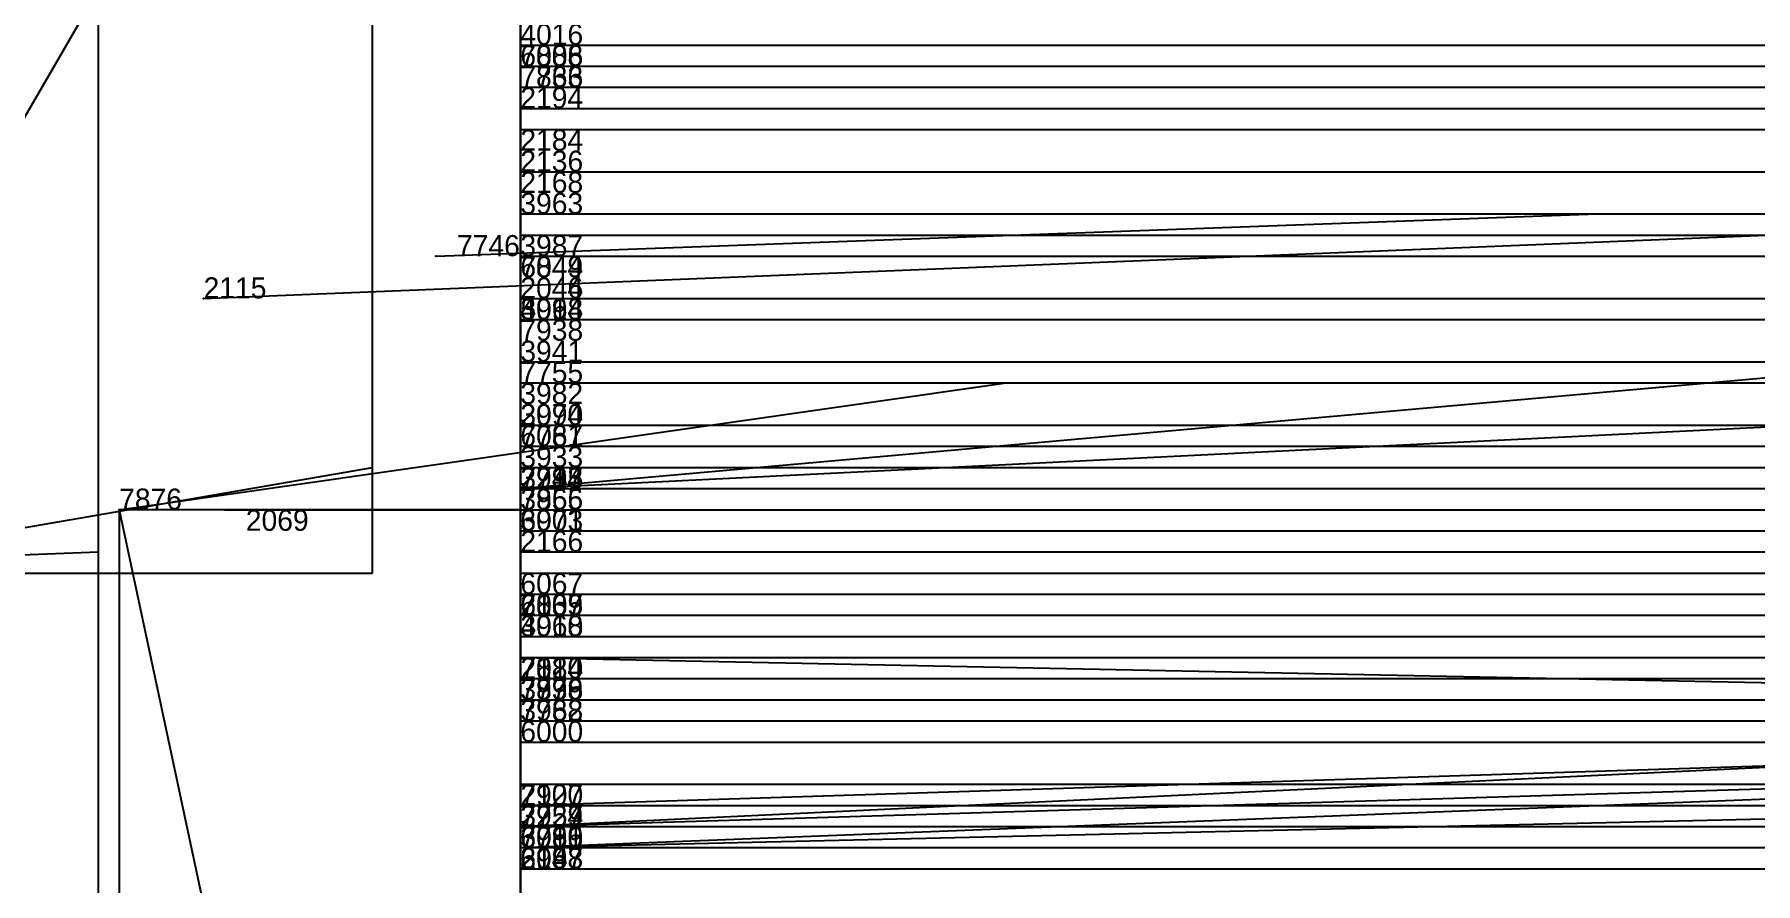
# Model space of a CAD drawing. Extents: x -0.07 to 1.1, y -0.07 to 1.1.
# Drawn here: x 0.977 to 1.0585, y 0.6743 to 0.7145 of the extents above; entities that cross this region are included whole.
import ezdxf

# ---------------------------------------------------------------- set-up
doc = ezdxf.new("R2010")
doc.units = 0
for name, color, linetype in [('Clients', 3, 'CONTINUOUS'), ('Facilities', 3, 'CONTINUOUS'), ('Facilities_lines', 3, 'CONTINUOUS'), ('Min_max_boxes', 1, 'CONTINUOUS'), ('Normals', 1, 'CONTINUOUS'), ('Source_points', 5, 'CONTINUOUS'), ('Text', 3, 'CONTINUOUS')]:
    doc.layers.add(name, color=color, linetype=linetype)

msp = doc.modelspace()

# ---------------------------------------------------------------- linework, layer by layer
at = {"layer": 'Clients', "color": 5}
for p in [(1, 0.714, 0.441), (1, 0.713, 0.546), (1, 0.713, 0.866), (1, 0.712, 0.839), (1, 0.711, 0.087), (1, 0.708, 0.198), (1, 0.708, 0.109), (1, 0.706, 0.366), (1, 0.705, 0.264), (1, 0.704, 0.606), (1, 0.704, 0.854), (1, 0.702, 0.234), (1, 0.702, 0.148), (1, 0.702, 0.446), (1, 0.701, 0.474), (1, 0.701, 0.756), (1, 0.701, 0.76), (1, 0.699, 0.44), (1, 0.699, 0.823), (1, 0.698, 0.416), (1, 0.696, 0.148), (1, 0.696, 0.266), (1, 0.696, 0.574), (1, 0.695, 0.881), (1, 0.694, 0.169), (1, 0.694, 0.483), (1, 0.694, 0.473), (1, 0.693, 0.271), (1, 0.693, 0.411), (1, 0.693, 0.436), (1, 0.692, 0.436), (1, 0.692, 0.589), (1, 0.691, 0.382), (1, 0.69, 0.076), (1, 0.689, 0.721), (1, 0.688, 0.701), (1, 0.687, 0.368), (1, 0.687, 0.827), (1, 0.686, 0.254), (1, 0.685, 0.063), (1, 0.685, 0.837), (1, 0.684, 0.095), (1, 0.684, 0.294), (1, 0.684, 0.807), (1, 0.683, 0.47), (1, 0.683, 0.905), (1, 0.682, 0.786), (1, 0.681, 0.524), (1, 0.679, 0.215), (1, 0.678, 0.817), (1, 0.677, 0.389), (1, 0.677, 0.459), (1, 0.677, 0.584), (1, 0.676, 0.289), (1, 0.676, 0.613), (1, 0.676, 0.985), (1, 0.675, 0.092), (1, 0.675, 0.201), (1, 0.675, 0.394)]:
    msp.add_point(p, dxfattribs=at)
at = {"layer": 'Facilities', "color": 3}
for p in [(1, 0.714, 0.878), (1, 0.71, 0.074), (0.996, 0.704, 1), (0.985, 0.702), (1, 0.693, 0.973), (1, 0.693, 0.967), (0.981, 0.692, 1), (0.986, 0.692), (1, 0.687, 0.098), (1, 0.678, 0.957), (1, 0.677, 0.004), (1, 0.677, 0.944), (1, 0.676, 0.975)]:
    msp.add_point(p, dxfattribs=at)
at = {"layer": 'Facilities_lines', "color": 3}
for p, q in [((1, 0.638, 0.602), (1, 0.772, 0.598)), ((1, 0.638, 0.602), (1, 0.766, 0.622)), ((1, 0.76, 0.058), (1, 0.685, 0.063)), ((1, 0.714, 0.878), (1, 0.76, 0.875)), ((1, 0.757, 0.979), (1, 0.676, 0.985)), ((1, 0.714, 0.878), (1, 0.755, 0.868)), ((1, 0.714, 0.878), (1, 0.75, 0.821)), ((1, 0.714, 0.878), (1, 0.749, 0.867)), ((1, 0.618, 0.406), (1, 0.746, 0.359)), ((1, 0.638, 0.602), (1, 0.743, 0.617)), ((0.964, 0.689, 1), (0.993, 0.739, 1)), ((1, 0.618, 0.406), (1, 0.738, 0.401)), ((1, 0.714, 0.878), (1, 0.738, 0.812)), ((1, 0.638, 0.602), (1, 0.737, 0.63)), ((1, 0.599, 0.965), (1, 0.737, 0.978)), ((1, 0.638, 0.602), (1, 0.734, 0.592)), ((1, 0.714, 0.878), (1, 0.731, 0.875)), ((1, 0.714, 0.878), (1, 0.728, 0.875)), ((1, 0.714, 0.878), (1, 0.728, 0.755)), ((1, 0.714, 0.878), (1, 0.727, 0.82)), ((1, 0.687, 0.098), (1, 0.726, 0.102)), ((1, 0.618, 0.406), (1, 0.726, 0.42)), ((1, 0.687, 0.098), (1, 0.725, 0.192)), ((1, 0.618, 0.406), (1, 0.725, 0.382)), ((1, 0.687, 0.098), (1, 0.72, 0.12)), ((1, 0.618, 0.406), (1, 0.719, 0.374)), ((1, 0.714, 0.878), (1, 0.719, 0.871)), ((1, 0.714, 0.878), (1, 0.718, 0.846)), ((1, 0.638, 0.602), (1, 0.717, 0.579)), ((1, 0.714, 0.878), (1, 0.717, 0.761)), ((1, 0.687, 0.098), (1, 0.716, 0.097)), ((1, 0.638, 0.602), (1, 0.714, 0.441)), ((1, 0.714, 0.878), (1, 0.689, 0.721)), ((1, 0.714, 0.878), (1, 0.699, 0.823)), ((1, 0.714, 0.878), (1, 0.701, 0.756)), ((1, 0.714, 0.878), (1, 0.712, 0.839)), ((1, 0.714, 0.878), (1, 0.682, 0.786)), ((1, 0.714, 0.878), (1, 0.684, 0.807)), ((1, 0.714, 0.878), (1, 0.695, 0.881)), ((1, 0.714, 0.878), (1, 0.685, 0.837)), ((1, 0.714, 0.878), (1, 0.713, 0.866)), ((1, 0.714, 0.878), (1, 0.687, 0.827)), ((1, 0.714, 0.878), (1, 0.683, 0.905)), ((1, 0.714, 0.878), (1, 0.704, 0.854)), ((1, 0.714, 0.878), (1, 0.667, 0.855)), ((1, 0.714, 0.878), (1, 0.669, 0.843)), ((1, 0.714, 0.878), (1, 0.678, 0.817)), ((1, 0.714, 0.878), (1, 0.701, 0.76)), ((1, 0.638, 0.602), (1, 0.713, 0.546)), ((1, 0.687, 0.098), (1, 0.711, 0.087)), ((1, 0.687, 0.098), (1, 0.708, 0.198)), ((1, 0.687, 0.098), (1, 0.708, 0.109)), ((1, 0.618, 0.406), (1, 0.706, 0.366)), ((1, 0.687, 0.098), (1, 0.705, 0.264)), ((1, 0.638, 0.602), (1, 0.704, 0.606)), ((1, 0.687, 0.098), (1, 0.702, 0.234)), ((1, 0.687, 0.098), (1, 0.702, 0.148)), ((1, 0.638, 0.602), (1, 0.702, 0.446)), ((1, 0.638, 0.602), (1, 0.701, 0.474)), ((1, 0.638, 0.602), (1, 0.699, 0.44)), ((1, 0.618, 0.406), (1, 0.698, 0.416)), ((1, 0.687, 0.098), (1, 0.696, 0.148)), ((1, 0.687, 0.098), (1, 0.696, 0.266)), ((1, 0.638, 0.602), (1, 0.696, 0.574)), ((1, 0.687, 0.098), (1, 0.694, 0.169)), ((1, 0.638, 0.602), (1, 0.694, 0.483)), ((1, 0.638, 0.602), (1, 0.694, 0.473)), ((1, 0.687, 0.098), (1, 0.693, 0.271)), ((1, 0.618, 0.406), (1, 0.693, 0.411)), ((1, 0.638, 0.602), (1, 0.693, 0.436)), ((0.981, 0.692, 1), (1, 0.603, 0.984)), ((1, 0.638, 0.602), (1, 0.692, 0.436)), ((1, 0.638, 0.602), (1, 0.692, 0.589)), ((1, 0.618, 0.406), (1, 0.691, 0.382)), ((1, 0.687, 0.098), (1, 0.69, 0.076)), ((1, 0.638, 0.602), (1, 0.688, 0.701)), ((1, 0.687, 0.098), (1, 0.64, 0.107)), ((1, 0.687, 0.098), (1, 0.659, 0.102)), ((1, 0.687, 0.098), (1, 0.674, 0.127)), ((1, 0.687, 0.098), (1, 0.675, 0.092)), ((1, 0.687, 0.098), (1, 0.637, 0.116)), ((1, 0.687, 0.098), (1, 0.679, 0.215)), ((1, 0.687, 0.098), (1, 0.653, 0.107)), ((1, 0.687, 0.098), (1, 0.684, 0.095)), ((1, 0.687, 0.098), (1, 0.666, 0.106)), ((1, 0.687, 0.098), (1, 0.648, 0.102)), ((1, 0.687, 0.098), (1, 0.675, 0.201)), ((1, 0.687, 0.098), (1, 0.658, 0.133)), ((1, 0.687, 0.098), (1, 0.669, 0.121)), ((1, 0.687, 0.098), (1, 0.671, 0.088)), ((1, 0.687, 0.098), (1, 0.664, 0.122)), ((1, 0.687, 0.098), (1, 0.654, 0.087)), ((1, 0.687, 0.098), (1, 0.627, 0.099)), ((1, 0.687, 0.098), (1, 0.657, 0.115)), ((1, 0.687, 0.098), (1, 0.686, 0.254)), ((1, 0.618, 0.406), (1, 0.687, 0.368)), ((1, 0.618, 0.406), (1, 0.684, 0.294)), ((1, 0.638, 0.602), (1, 0.683, 0.47)), ((1, 0.638, 0.602), (1, 0.681, 0.524)), ((1, 0.618, 0.406), (1, 0.677, 0.389)), ((1, 0.638, 0.602), (1, 0.677, 0.459)), ((1, 0.638, 0.602), (1, 0.677, 0.584)), ((1, 0.618, 0.406), (1, 0.676, 0.289)), ((1, 0.638, 0.602), (1, 0.676, 0.613)), ((1, 0.618, 0.406), (1, 0.675, 0.394))]:
    msp.add_line(p, q, dxfattribs=at)
at = {"layer": 'Min_max_boxes', "color": 1}
for p, q in [((1, 0.51, 0.436), (1, 0.772, 0.436)), ((1, 0.772, 0.436), (1, 0.51, 0.436)), ((1, 0.51, 0.733), (1, 0.772, 0.733)), ((1, 0.772, 0.733), (1, 0.51, 0.733)), ((1, 0.685, 0.058), (1, 0.76, 0.058)), ((1, 0.76, 0.058), (1, 0.685, 0.058)), ((1, 0.685, 0.063), (1, 0.76, 0.063)), ((1, 0.76, 0.063), (1, 0.685, 0.063)), ((1, 0.667, 0.721), (1, 0.76, 0.721)), ((1, 0.76, 0.721), (1, 0.667, 0.721)), ((1, 0.667, 0.905), (1, 0.76, 0.905)), ((1, 0.76, 0.905), (1, 0.667, 0.905)), ((1, 0.676, 0.979), (1, 0.757, 0.979)), ((1, 0.757, 0.979), (1, 0.676, 0.979)), ((1, 0.676, 0.985), (1, 0.757, 0.985)), ((1, 0.757, 0.985), (1, 0.676, 0.985)), ((1, 0.531, 0.261), (1, 0.746, 0.261)), ((1, 0.746, 0.261), (1, 0.531, 0.261)), ((1, 0.531, 0.459), (1, 0.746, 0.459)), ((1, 0.746, 0.459), (1, 0.531, 0.459)), ((0.993, 0.689, 1), (0.993, 0.739, 1)), ((0.993, 0.689, 1), (0.993, 0.739, 1)), ((0.98, 0.737, 0.965), (0.98, 0.599, 0.965)), ((0.98, 0.737, 1), (0.98, 0.599, 1)), ((1, 0.599, 0.965), (1, 0.737, 0.965)), ((1, 0.599, 1), (1, 0.737, 1)), ((1, 0.627, 0.076), (1, 0.726, 0.076)), ((1, 0.726, 0.076), (1, 0.627, 0.076)), ((1, 0.627, 0.271), (1, 0.726, 0.271)), ((1, 0.726, 0.271), (1, 0.627, 0.271)), ((1, 0.692, 0.984), (0.981, 0.692, 0.984)), ((0.981, 0.692, 0.984), (0.981, 0.603, 0.984)), ((1, 0.692, 1), (0.981, 0.692, 1)), ((0.981, 0.692, 1), (0.981, 0.603, 1)), ((0.981, 0.692, 0.984), (0.981, 0.692, 1)), ((1, 0.603, 0.984), (1, 0.692, 0.984)), ((1, 0.603, 1), (1, 0.692, 1)), ((1, 0.692, 0.984), (1, 0.692, 1)), ((0.964, 0.689, 1), (0.993, 0.689, 1)), ((0.964, 0.689, 1), (0.993, 0.689, 1)), ((0.993, 0.689, 1), (0.993, 0.689, 1)), ((1, 0.685, 0.058), (1, 0.685, 0.058)), ((1, 0.685, 0.063), (1, 0.685, 0.063)), ((1, 0.685, 0.058), (1, 0.685, 0.063)), ((1, 0.685, 0.058), (1, 0.685, 0.063)), ((1, 0.676, 0.979), (1, 0.676, 0.979)), ((1, 0.676, 0.985), (1, 0.676, 0.985)), ((1, 0.676, 0.979), (1, 0.676, 0.985)), ((1, 0.676, 0.979), (1, 0.676, 0.985))]:
    msp.add_line(p, q, dxfattribs=at)
at = {"layer": 'Normals', "color": 1}
for p, q in [((1, 0.714, 0.441), (1.1, 0.714, 0.441)), ((1, 0.714, 0.878), (1.1, 0.714, 0.878)), ((1, 0.713, 0.546), (1.1, 0.713, 0.546)), ((1, 0.713, 0.866), (1.1, 0.713, 0.866)), ((1, 0.712, 0.839), (1.1, 0.712, 0.839)), ((1, 0.711, 0.087), (1.1, 0.711, 0.087)), ((1, 0.71, 0.074), (1.1, 0.71, 0.071)), ((1, 0.708, 0.198), (1.1, 0.708, 0.198)), ((1, 0.708, 0.109), (1.1, 0.708, 0.109)), ((0.996, 0.704, 1), (1.051, 0.706, 1.084)), ((1, 0.706, 0.366), (1.1, 0.706, 0.366)), ((0.985, 0.702), (1.059, 0.705, -0.067)), ((1, 0.705, 0.264), (1.1, 0.705, 0.264)), ((1, 0.704, 0.606), (1.1, 0.704, 0.606)), ((1, 0.704, 0.854), (1.1, 0.704, 0.854)), ((1, 0.702, 0.234), (1.1, 0.702, 0.234)), ((1, 0.702, 0.148), (1.1, 0.702, 0.148)), ((1, 0.702, 0.446), (1.1, 0.702, 0.446)), ((1, 0.701, 0.474), (1.1, 0.701, 0.474)), ((1, 0.701, 0.756), (1.1, 0.701, 0.756)), ((1, 0.693, 0.967), (1.09, 0.701, 1.011)), ((1, 0.701, 0.76), (1.1, 0.701, 0.76)), ((1, 0.699, 0.44), (1.1, 0.699, 0.44)), ((1, 0.699, 0.823), (1.1, 0.699, 0.823)), ((0.981, 0.692, 1), (1.023, 0.698, 1.09)), ((1, 0.698, 0.416), (1.1, 0.698, 0.416)), ((1, 0.693, 0.973), (1.081, 0.697, 1.031)), ((1, 0.696, 0.148), (1.1, 0.696, 0.148)), ((1, 0.696, 0.266), (1.1, 0.696, 0.266)), ((1, 0.696, 0.574), (1.1, 0.696, 0.574)), ((1, 0.695, 0.881), (1.1, 0.695, 0.881)), ((0.964, 0.689, 1), (0.993, 0.694, 1.096)), ((1, 0.694, 0.169), (1.1, 0.694, 0.169)), ((1, 0.694, 0.483), (1.1, 0.694, 0.483)), ((1, 0.694, 0.473), (1.1, 0.694, 0.473)), ((1, 0.693, 0.271), (1.1, 0.693, 0.271)), ((1, 0.693, 0.411), (1.1, 0.693, 0.411)), ((1, 0.693, 0.436), (1.1, 0.693, 0.436)), ((0.986, 0.692), (1.058, 0.692, -0.069)), ((1, 0.692, 0.436), (1.1, 0.692, 0.436)), ((1, 0.692, 0.589), (1.1, 0.692, 0.589)), ((1, 0.691, 0.382), (1.1, 0.691, 0.382)), ((0.954, 0.689, 1), (0.98, 0.69, 1.097)), ((1, 0.69, 0.076), (1.1, 0.69, 0.076)), ((1, 0.689, 0.721), (1.1, 0.689, 0.721)), ((1, 0.688, 0.701), (1.1, 0.688, 0.701)), ((1, 0.687, 0.098), (1.1, 0.687, 0.098)), ((1, 0.687, 0.368), (1.1, 0.687, 0.368)), ((1, 0.687, 0.827), (1.1, 0.687, 0.827)), ((1, 0.686, 0.254), (1.1, 0.686, 0.254)), ((1, 0.685, 0.063), (1.099, 0.683, 0.052)), ((1, 0.685, 0.837), (1.1, 0.685, 0.837)), ((1, 0.684, 0.095), (1.1, 0.684, 0.095)), ((1, 0.684, 0.294), (1.1, 0.684, 0.294)), ((1, 0.684, 0.807), (1.1, 0.684, 0.807)), ((1, 0.683, 0.47), (1.1, 0.683, 0.47)), ((1, 0.683, 0.905), (1.1, 0.683, 0.905)), ((1, 0.682, 0.786), (1.1, 0.682, 0.786)), ((1, 0.677, 0.004), (1.084, 0.681, -0.051)), ((1, 0.681, 0.524), (1.1, 0.681, 0.524)), ((1, 0.678, 0.957), (1.094, 0.681, 0.99)), ((1, 0.677, 0.944), (1.099, 0.68, 0.958)), ((1, 0.679, 0.215), (1.1, 0.679, 0.215)), ((1, 0.676, 0.985), (1.077, 0.679, 1.048)), ((1, 0.676, 0.975), (1.087, 0.678, 1.024)), ((1, 0.678, 0.817), (1.1, 0.678, 0.817)), ((1, 0.677, 0.389), (1.1, 0.677, 0.389)), ((1, 0.677, 0.459), (1.1, 0.677, 0.459)), ((1, 0.677, 0.584), (1.1, 0.677, 0.584)), ((1, 0.676, 0.289), (1.1, 0.676, 0.289)), ((1, 0.676, 0.613), (1.1, 0.676, 0.613)), ((1, 0.675, 0.092), (1.1, 0.675, 0.092)), ((1, 0.675, 0.201), (1.1, 0.675, 0.201)), ((1, 0.675, 0.394), (1.1, 0.675, 0.394))]:
    msp.add_line(p, q, dxfattribs=at)
at = {"layer": 'Source_points', "color": 5}
for p in [(1, 0.714, 0.441), (1, 0.714, 0.878), (1, 0.713, 0.546), (1, 0.713, 0.866), (1, 0.712, 0.839), (1, 0.711, 0.087), (1, 0.71, 0.074), (1, 0.708, 0.198), (1, 0.708, 0.109), (1, 0.706, 0.366), (1, 0.705, 0.264), (0.996, 0.704, 1), (1, 0.704, 0.606), (1, 0.704, 0.854), (0.985, 0.702), (1, 0.702, 0.234), (1, 0.702, 0.148), (1, 0.702, 0.446), (1, 0.701, 0.474), (1, 0.701, 0.756), (1, 0.701, 0.76), (1, 0.699, 0.44), (1, 0.699, 0.823), (1, 0.698, 0.416), (1, 0.696, 0.148), (1, 0.696, 0.266), (1, 0.696, 0.574), (1, 0.695, 0.881), (1, 0.694, 0.169), (1, 0.694, 0.483), (1, 0.694, 0.473), (1, 0.693, 0.271), (1, 0.693, 0.411), (1, 0.693, 0.436), (1, 0.693, 0.973), (1, 0.693, 0.967), (0.981, 0.692, 1), (0.986, 0.692), (1, 0.692, 0.436), (1, 0.692, 0.589), (1, 0.691, 0.382), (1, 0.69, 0.076), (1, 0.689, 0.721), (1, 0.688, 0.701), (1, 0.687, 0.098), (1, 0.687, 0.368), (1, 0.687, 0.827), (1, 0.686, 0.254), (1, 0.685, 0.063), (1, 0.685, 0.837), (1, 0.684, 0.095), (1, 0.684, 0.294), (1, 0.684, 0.807), (1, 0.683, 0.47), (1, 0.683, 0.905), (1, 0.682, 0.786), (1, 0.681, 0.524), (1, 0.679, 0.215), (1, 0.678, 0.817), (1, 0.678, 0.957), (1, 0.677, 0.004), (1, 0.677, 0.389), (1, 0.677, 0.459), (1, 0.677, 0.584), (1, 0.677, 0.944), (1, 0.676, 0.289), (1, 0.676, 0.613), (1, 0.676, 0.975), (1, 0.676, 0.985), (1, 0.675, 0.092), (1, 0.675, 0.201), (1, 0.675, 0.394)]:
    msp.add_point(p, dxfattribs=at)

# ---------------------------------------------------------------- texts
at = {"layer": 'Text', "color": 3}
for s, p in [('4016', (1, 0.714, 0.441)), ('6088', (1, 0.713, 0.546)), ('7806', (1, 0.713, 0.878)), ('7763', (1, 0.712, 0.839)), ('7836', (1, 0.712, 0.866)), ('2194', (1, 0.711, 0.087)), ('2184', (1, 0.709, 0.074)), ('2136', (1, 0.708, 0.198)), ('2168', (1, 0.707, 0.109)), ('3963', (1, 0.706, 0.366)), ('7746', (0.997, 0.704, 1)), ('3987', (1, 0.704, 0.264)), ('6044', (1, 0.703, 0.606)), ('7849', (1, 0.703, 0.854)), ('2115', (0.985, 0.702)), ('2044', (1, 0.702, 0.234)), ('2046', (1, 0.702, 0.148)), ('4014', (1, 0.701, 0.446)), ('3964', (1, 0.701, 0.474)), ('5998', (1, 0.701, 0.756)), ('7938', (1, 0.7, 0.76)), ('3941', (1, 0.699, 0.44)), ('7755', (1, 0.698, 0.823)), ('3982', (1, 0.697, 0.416)), ('3974', (1, 0.696, 0.266)), ('2090', (1, 0.696, 0.148)), ('6087', (1, 0.695, 0.574)), ('7761', (1, 0.695, 0.881)), ('3933', (1, 0.694, 0.483)), ('3935', (1, 0.693, 0.473)), ('3947', (1, 0.693, 0.271)), ('2214', (1, 0.693, 0.169)), ('7793', (1, 0.693, 0.973)), ('7876', (0.981, 0.692, 1)), ('3955', (1, 0.692, 0.411)), ('3956', (1, 0.692, 0.436)), ('3966', (1, 0.692, 0.436)), ('7866', (1, 0.692, 0.967)), ('2069', (0.987, 0.691)), ('3971', (1, 0.691, 0.382)), ('6003', (1, 0.691, 0.589)), ('2166', (1, 0.69, 0.076)), ('6067', (1, 0.688, 0.721)), ('2109', (1, 0.687, 0.098)), ('6065', (1, 0.687, 0.701)), ('7837', (1, 0.687, 0.827)), ('4010', (1, 0.686, 0.254)), ('3968', (1, 0.686, 0.368)), ('2084', (1, 0.684, 0.095)), ('2114', (1, 0.684, 0.063)), ('7820', (1, 0.684, 0.837)), ('3979', (1, 0.683, 0.294)), ('7796', (1, 0.683, 0.807)), ('7838', (1, 0.683, 0.905)), ('3962', (1, 0.682, 0.47)), ('7788', (1, 0.682, 0.786)), ('6000', (1, 0.681, 0.524)), ('2100', (1, 0.678, 0.215)), ('7927', (1, 0.678, 0.957)), ('3959', (1, 0.677, 0.389)), ('2229', (1, 0.677, 0.004)), ('7727', (1, 0.677, 0.944)), ('7924', (1, 0.677, 0.817)), ('3981', (1, 0.676, 0.459)), ('3999', (1, 0.676, 0.289)), ('6080', (1, 0.676, 0.584)), ('7765', (1, 0.676, 0.975)), ('7911', (1, 0.676, 0.985)), ('3967', (1, 0.675, 0.394)), ('2097', (1, 0.675, 0.092)), ('2143', (1, 0.675, 0.201)), ('6058', (1, 0.675, 0.613))]:
    msp.add_text(s, height=0.001, dxfattribs=at).set_placement(p)

doc.saveas('drawing.dxf')
